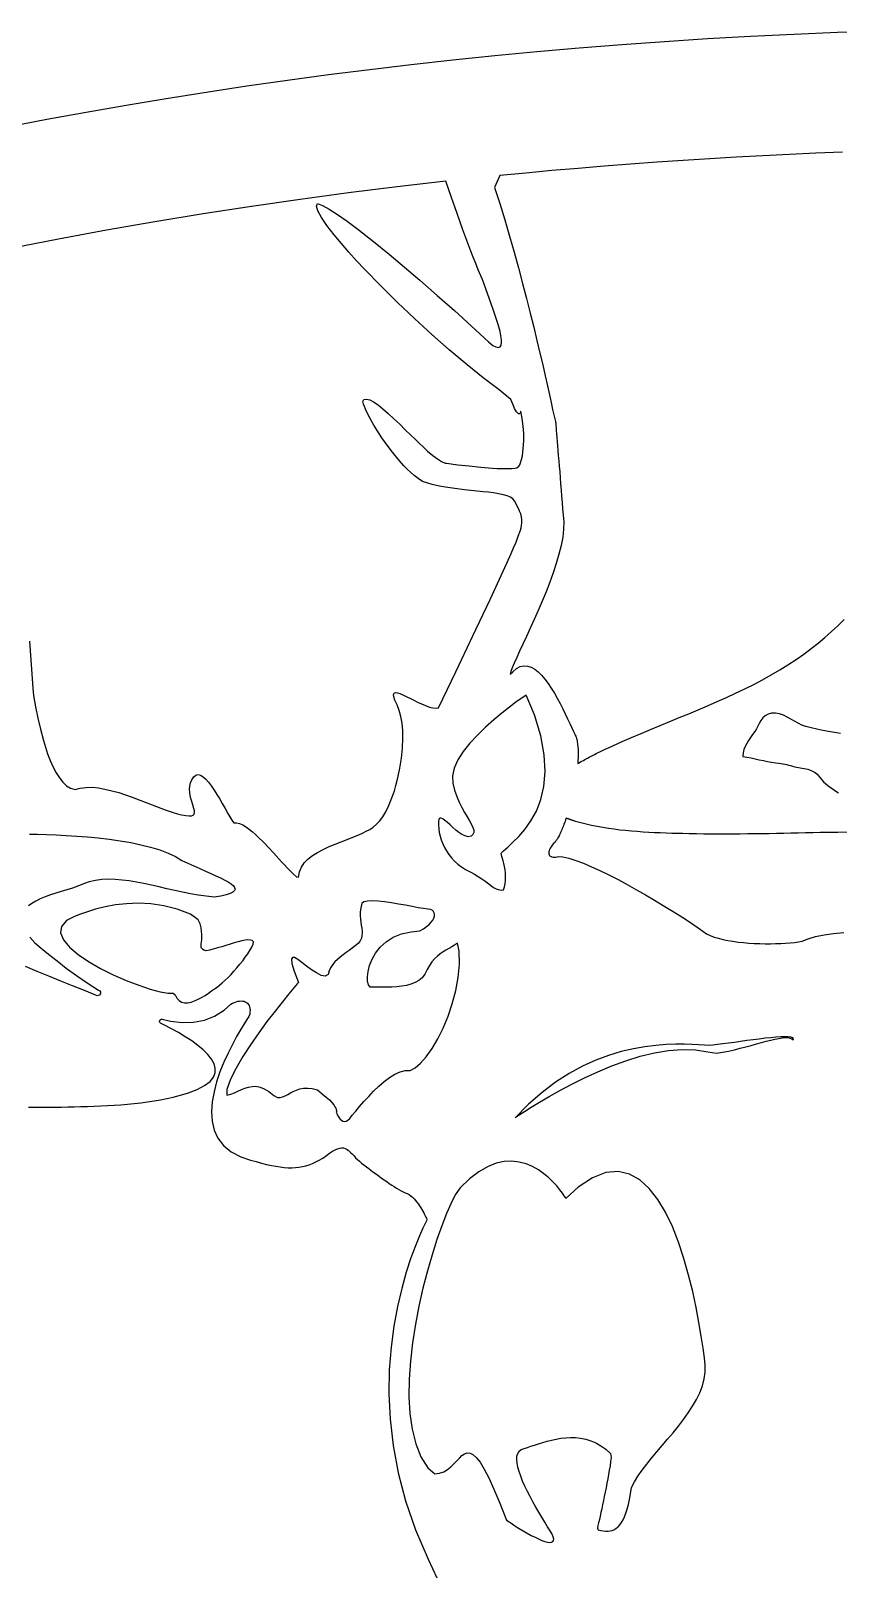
# Model space of a CAD drawing. Extents: x 0.2 to 24.2, y 0.4 to 12.4.
# Drawn here: x 7.88 to 11.24, y 5.97 to 12.38 of the extents above; entities that cross this region are included whole.
import ezdxf

# ---------------------------------------------------------------- set-up
doc = ezdxf.new("R2010")
doc.units = 0
doc.linetypes.add('0', pattern=[0])
doc.layers.add('1', color=7, linetype='0')

msp = doc.modelspace()

# ---------------------------------------------------------------- linework, layer by layer
at = {"layer": '1'}
for points in [[(7.781639, 11.982082), (7.944969, 12.013355), (8.109032, 12.043467), (8.274803, 12.072412), (8.441307, 12.100176), (8.609032, 12.126751), (8.777489, 12.15213), (8.947411, 12.176298), (9.118065, 12.199245), (9.289696, 12.220968), (9.462303, 12.241449), (9.636131, 12.260681), (9.810448, 12.278656), (9.985741, 12.295359), (10.162498, 12.310785), (10.339745, 12.324923), (10.517967, 12.337759), (10.696678, 12.349289), (10.876122, 12.359497), (11.056786, 12.368382), (11.238426, 12.375921), (11.420311, 12.382116)], [(11.259911, 11.876293), (11.148827, 11.87187), (11.037987, 11.866928), (10.927147, 11.861465), (10.816795, 11.855488), (10.706444, 11.848993), (10.596336, 11.84198), (10.486229, 11.83445), (10.37661, 11.826406), (10.266991, 11.817844), (10.15786, 11.808771), (10.048973, 11.799181), (9.940086, 11.789076), (9.831688, 11.778458), (9.810204, 11.729567), (9.831688, 11.661531), (9.85244, 11.593575), (9.872215, 11.52602), (9.891258, 11.459194), (9.909569, 11.393419), (9.926659, 11.329021), (9.94326, 11.266323), (9.958641, 11.20565), (9.973045, 11.147331), (9.986473, 11.091686), (9.998924, 11.03904), (10.010399, 10.989719), (10.020897, 10.944048), (10.030418, 10.902349), (10.038719, 10.86495), (10.045799, 10.832174), (10.051659, 10.804346), (10.056786, 10.781792), (10.060692, 10.764832), (10.063377, 10.753796), (10.064354, 10.749743), (10.064598, 10.747585), (10.064842, 10.742952), (10.065575, 10.735981), (10.066307, 10.726805), (10.067039, 10.715557), (10.06826, 10.702372), (10.069481, 10.687384), (10.070702, 10.670727), (10.072166, 10.652534), (10.073875, 10.632942), (10.07534, 10.612083), (10.077293, 10.590094), (10.079002, 10.567104), (10.0812, 10.543249), (10.082909, 10.518667), (10.085106, 10.49349), (10.087059, 10.467846), (10.0895, 10.441879), (10.091698, 10.415718), (10.093651, 10.389498), (10.096092, 10.36335), (10.098778, 10.33572), (10.097801, 10.305222), (10.094139, 10.272243), (10.087547, 10.237181), (10.07827, 10.200422), (10.067284, 10.162359), (10.054344, 10.123384), (10.040184, 10.083891), (10.024803, 10.044268), (10.00869, 10.004908), (9.992088, 9.9662), (9.975487, 9.928539), (9.958885, 9.892315), (9.94326, 9.857922), (9.928123, 9.825748), (9.914452, 9.796185), (9.902245, 9.769625), (9.891991, 9.746458), (9.883934, 9.727083), (9.878319, 9.711884), (9.875633, 9.701248), (9.885887, 9.71059), (9.901512, 9.723789), (9.916893, 9.731937), (9.932274, 9.735424), (9.947411, 9.734644), (9.962303, 9.729984), (9.977196, 9.72184), (9.9916, 9.7106), (10.006004, 9.696657), (10.019676, 9.680403), (10.033348, 9.66223), (10.046288, 9.642527), (10.058983, 9.621689), (10.07119, 9.600105), (10.082909, 9.578167), (10.093895, 9.556267), (10.104393, 9.534794), (10.114159, 9.514145), (10.122948, 9.494705), (10.131493, 9.476873), (10.139305, 9.461035), (10.144676, 9.450472), (10.146385, 9.446405), (10.148094, 9.442118), (10.149559, 9.437614), (10.151024, 9.432901), (10.152245, 9.42799), (10.153465, 9.422882), (10.154442, 9.417589), (10.155418, 9.412113), (10.156151, 9.406467), (10.156639, 9.400654), (10.157372, 9.39468), (10.157616, 9.388556), (10.15786, 9.382284), (10.158104, 9.375877), (10.158348, 9.369341), (10.158104, 9.362677), (10.158104, 9.3559), (10.157616, 9.349009), (10.157372, 9.342016), (10.156883, 9.33493), (10.156395, 9.327753), (10.162254, 9.331223), (10.168114, 9.334654), (10.173973, 9.338045), (10.180077, 9.341394), (10.185936, 9.3447), (10.191795, 9.34796), (10.197655, 9.351171), (10.203514, 9.354332), (10.209373, 9.357443), (10.215233, 9.360498), (10.221092, 9.363501), (10.226952, 9.366444), (10.232567, 9.369328), (10.238182, 9.37215), (10.243797, 9.374908), (10.249168, 9.377605), (10.254539, 9.380234), (10.260155, 9.382792), (10.265282, 9.385281), (10.270409, 9.387695), (10.275291, 9.390036), (10.302635, 9.402559), (10.341698, 9.419888), (10.38076, 9.436897), (10.420311, 9.45365), (10.459862, 9.470211), (10.499657, 9.486647), (10.539452, 9.503019), (10.579247, 9.519392), (10.618797, 9.535833), (10.658348, 9.552402), (10.697655, 9.569168), (10.736961, 9.586193), (10.77578, 9.603539), (10.81411, 9.621273), (10.851952, 9.63946), (10.889549, 9.658161), (10.92617, 9.677444), (10.962303, 9.697372), (10.997704, 9.718008), (11.032372, 9.739418), (11.066063, 9.761665), (11.098289, 9.784393), (11.128563, 9.806997), (11.15786, 9.830177), (11.18618, 9.853891), (11.213524, 9.878092), (11.240379, 9.902735), (11.266258, 9.927776)], [(7.871971, 9.838833), (7.886131, 9.642096), (7.889061, 9.611977), (7.897606, 9.564812), (7.907372, 9.517866), (7.918358, 9.471167), (7.930321, 9.424738), (7.938622, 9.396301), (7.948143, 9.368229), (7.958885, 9.34057), (7.970604, 9.313368), (7.983299, 9.289431), (7.996971, 9.268127), (8.01162, 9.249998), (8.027245, 9.235584), (8.043846, 9.225418), (8.062157, 9.220041), (8.084129, 9.225836), (8.108055, 9.228868), (8.133202, 9.229004), (8.159569, 9.226578), (8.186913, 9.221926), (8.215965, 9.214994), (8.24453, 9.206982), (8.27285, 9.197895), (8.300926, 9.18775), (8.437645, 9.135088), (8.454491, 9.129089), (8.471581, 9.123615), (8.48867, 9.11867), (8.506004, 9.114256), (8.524315, 9.111103), (8.537498, 9.110033), (8.547264, 9.110868), (8.553856, 9.113476), (8.558006, 9.11772), (8.559715, 9.123465), (8.559715, 9.130577), (8.557518, 9.140591), (8.555077, 9.150513), (8.552147, 9.16033), (8.548729, 9.170027), (8.545311, 9.181965), (8.542137, 9.194715), (8.540184, 9.207733), (8.539696, 9.220879), (8.540428, 9.234011), (8.543602, 9.247421), (8.548485, 9.260725), (8.556541, 9.272854), (8.565575, 9.279873), (8.575096, 9.281837), (8.58535, 9.279303), (8.596092, 9.272818), (8.607079, 9.262939), (8.618553, 9.250219), (8.63076, 9.233849), (8.642479, 9.217007), (8.653465, 9.19972), (8.663719, 9.182016), (8.675438, 9.161325), (8.687401, 9.140642), (8.69912, 9.11997), (8.711082, 9.099308), (8.718163, 9.088642), (8.72451, 9.081226), (8.735252, 9.081465), (8.747948, 9.078657), (8.761864, 9.072464), (8.776756, 9.063292), (8.789696, 9.053722), (8.802147, 9.043625), (8.81411, 9.033014), (8.825584, 9.02191), (8.847801, 8.99975), (8.869286, 8.977184), (8.89077, 8.954222), (8.911522, 8.93087), (8.922997, 8.918152), (8.934471, 8.90555), (8.94619, 8.893066), (8.957909, 8.880705), (8.971825, 8.86714), (8.984276, 8.855825), (8.993309, 8.854214), (8.996727, 8.876162), (9.005028, 8.895983), (9.016991, 8.913877), (9.032616, 8.93005), (9.05117, 8.9447), (9.072166, 8.958027), (9.096092, 8.970457), (9.120506, 8.981964), (9.145409, 8.992531), (9.170555, 9.00214), (9.245018, 9.031202), (9.260399, 9.038038), (9.275536, 9.045605), (9.290184, 9.053885), (9.304588, 9.062859), (9.318504, 9.074919), (9.3312, 9.088503), (9.343895, 9.1057), (9.35659, 9.126406), (9.368309, 9.1502), (9.377098, 9.171206), (9.385155, 9.192513), (9.392479, 9.214094), (9.399071, 9.235924), (9.407372, 9.267879), (9.415916, 9.308952), (9.422264, 9.350426), (9.426414, 9.392183), (9.428123, 9.434097), (9.427391, 9.465694), (9.424706, 9.49576), (9.419823, 9.523876), (9.412987, 9.549623), (9.403709, 9.57258), (9.394676, 9.591606), (9.389793, 9.605732), (9.388817, 9.615435), (9.391258, 9.621199), (9.396873, 9.62351), (9.405174, 9.622854), (9.415672, 9.619717), (9.430321, 9.61338), (9.444969, 9.606651), (9.459373, 9.599537), (9.473534, 9.592039), (9.489403, 9.583883), (9.50576, 9.576393), (9.522118, 9.569584), (9.538963, 9.563465), (9.553368, 9.559822), (9.566307, 9.558548), (9.575829, 9.559805), (9.648338, 9.709969), (9.720116, 9.860516), (9.791161, 10.01144), (9.861229, 10.162741), (9.879051, 10.203089), (9.889549, 10.226961), (9.899559, 10.251102), (9.908836, 10.275497), (9.917625, 10.300129), (9.920311, 10.310226), (9.922508, 10.319546), (9.923973, 10.331898), (9.923973, 10.344347), (9.922264, 10.35668), (9.91909, 10.368689), (9.914207, 10.380167), (9.910789, 10.387783), (9.892479, 10.423466), (9.885887, 10.431389), (9.876122, 10.437782), (9.863182, 10.443237), (9.847313, 10.447887), (9.826317, 10.452225), (9.805321, 10.455879), (9.784325, 10.458845), (9.763084, 10.461121), (9.723778, 10.464993), (9.684471, 10.46937), (9.645164, 10.474251), (9.606102, 10.479635), (9.587547, 10.482916), (9.568748, 10.486763), (9.550438, 10.491175), (9.532127, 10.496149), (9.510155, 10.50399), (9.491112, 10.516441), (9.475487, 10.528614), (9.460594, 10.541491), (9.44619, 10.55504), (9.432518, 10.569239), (9.40786, 10.596874), (9.384178, 10.625492), (9.361961, 10.655043), (9.340721, 10.685478), (9.323143, 10.711897), (9.306541, 10.738993), (9.291161, 10.766727), (9.276756, 10.795052), (9.272118, 10.805336), (9.267967, 10.815851), (9.264305, 10.826567), (9.261375, 10.837454), (9.265038, 10.845165), (9.276268, 10.847214), (9.28994, 10.843704), (9.306297, 10.83531), (9.324852, 10.822701), (9.345116, 10.806547), (9.366844, 10.787521), (9.39077, 10.764971), (9.414696, 10.742216), (9.438133, 10.719257), (9.461571, 10.6961), (9.478661, 10.679338), (9.495995, 10.662771), (9.513573, 10.646404), (9.531151, 10.630236), (9.552391, 10.612373), (9.571678, 10.59767), (9.589256, 10.586809), (9.604393, 10.580448), (9.609276, 10.579489), (9.657127, 10.573538), (9.704735, 10.568232), (9.752831, 10.56357), (9.800682, 10.559555), (9.820702, 10.558149), (9.840965, 10.557335), (9.860985, 10.557114), (9.881248, 10.557486), (9.894188, 10.558842), (9.902977, 10.561159), (9.911034, 10.567734), (9.914696, 10.57324), (9.918114, 10.580723), (9.922508, 10.595531), (9.925682, 10.610584), (9.928123, 10.62582), (9.929588, 10.641178), (9.931541, 10.672398), (9.931297, 10.703678), (9.929344, 10.734882), (9.92495, 10.765879), (9.918846, 10.796537), (9.918358, 10.795828), (9.916649, 10.78937), (9.915672, 10.787394), (9.913963, 10.785999), (9.91201, 10.785454), (9.909813, 10.785862), (9.906883, 10.787899), (9.901756, 10.794298), (9.897362, 10.801085), (9.893456, 10.808212), (9.890038, 10.815634), (9.877342, 10.845415), (9.828514, 10.884985), (9.762596, 10.935616), (9.69619, 10.989277), (9.621483, 11.052223), (9.548241, 11.116644), (9.476219, 11.18251), (9.405418, 11.2498), (9.336082, 11.318483), (9.267967, 11.388535), (9.235252, 11.423531), (9.20327, 11.45915), (9.171776, 11.495378), (9.141258, 11.532206), (9.111473, 11.571091), (9.088768, 11.604254), (9.074364, 11.630976), (9.068504, 11.650517), (9.072411, 11.661678), (9.092918, 11.654371), (9.120995, 11.639137), (9.155418, 11.616896), (9.195457, 11.588566), (9.239891, 11.555071), (9.305565, 11.503242), (9.370506, 11.450508), (9.434715, 11.396881), (9.498192, 11.342369), (9.570946, 11.279427), (9.642967, 11.215647), (9.714256, 11.151039), (9.784813, 11.085609), (9.802147, 11.070618), (9.815331, 11.064413), (9.82534, 11.062759), (9.832664, 11.065306), (9.837059, 11.071699), (9.839012, 11.081591), (9.838768, 11.094624), (9.836571, 11.110451), (9.832664, 11.128717), (9.824608, 11.157982), (9.815819, 11.187021), (9.806053, 11.215815), (9.795799, 11.244343), (9.759666, 11.344883), (9.753319, 11.36075), (9.742332, 11.386305), (9.73159, 11.41202), (9.721336, 11.437891), (9.711327, 11.463911), (9.702782, 11.485722), (9.678123, 11.552736), (9.653709, 11.619928), (9.630028, 11.68729), (9.60659, 11.754824), (9.403954, 11.731485), (9.201561, 11.706192), (8.999657, 11.678944), (8.797752, 11.649744), (8.596092, 11.618595), (8.39492, 11.585501), (8.193993, 11.550463), (7.993553, 11.513487), (7.793358, 11.474573)], [(11.250877, 9.453253), (11.226463, 9.457159), (11.201561, 9.461378), (11.177147, 9.466002), (11.152977, 9.471107), (11.129295, 9.476788), (11.106346, 9.48313), (11.090721, 9.488714), (11.07534, 9.496067), (11.059959, 9.504492), (11.044579, 9.513287), (11.028954, 9.521749), (11.013329, 9.529184), (10.997215, 9.534889), (10.980858, 9.538164), (10.963768, 9.538206), (10.94912, 9.534374), (10.937401, 9.527359), (10.927391, 9.517963), (10.919334, 9.506989), (10.912498, 9.495241), (10.906639, 9.483524), (10.900536, 9.472639), (10.893944, 9.461893), (10.884911, 9.449186), (10.876366, 9.436823), (10.868065, 9.424595), (10.860497, 9.412287), (10.853905, 9.399691), (10.848778, 9.386597), (10.84536, 9.372791), (10.843651, 9.35807), (10.860985, 9.355307), (10.878319, 9.351891), (10.895653, 9.348059), (10.912743, 9.344053), (10.929832, 9.340111), (10.946922, 9.336472), (10.964256, 9.33338), (10.98159, 9.331064), (10.994041, 9.329878), (11.003319, 9.328732), (11.011864, 9.327347), (11.019676, 9.325726), (11.027245, 9.323866), (11.034813, 9.321766), (11.04287, 9.319429), (11.051659, 9.316854), (11.060448, 9.314291), (11.06826, 9.312452), (11.075829, 9.310968), (11.083641, 9.309702), (11.091454, 9.308523), (11.099266, 9.307287), (11.107079, 9.305866), (11.114647, 9.304119), (11.122215, 9.301914), (11.134911, 9.29649), (11.14492, 9.290243), (11.153221, 9.283335), (11.160301, 9.275928), (11.166649, 9.268181), (11.172997, 9.260258), (11.180077, 9.252314), (11.188133, 9.244514), (11.198387, 9.23662), (11.208885, 9.228704), (11.220116, 9.220972), (11.23159, 9.213482), (11.243309, 9.206291)], [(11.288475, 9.041649), (11.239403, 9.041254), (11.19619, 9.040602), (11.165916, 9.040043), (11.135643, 9.039452), (11.10537, 9.038839), (11.075096, 9.038216), (11.044823, 9.037594), (11.014549, 9.036983), (10.984276, 9.036398), (10.954002, 9.035847), (10.923729, 9.035343), (10.893456, 9.034897), (10.863426, 9.034519), (10.833153, 9.034218), (10.802879, 9.034014), (10.772606, 9.033911), (10.742332, 9.033918), (10.712059, 9.034052), (10.681541, 9.034323), (10.651268, 9.034744), (10.620995, 9.035324), (10.594872, 9.035952), (10.571678, 9.036562), (10.547997, 9.037237), (10.524315, 9.038006), (10.500389, 9.038897), (10.476463, 9.03994), (10.452293, 9.041164), (10.428368, 9.042603), (10.404198, 9.044281), (10.380028, 9.046234), (10.355858, 9.048487), (10.332176, 9.051071), (10.308006, 9.054018), (10.284325, 9.057356), (10.260643, 9.061113), (10.237694, 9.065319), (10.2145, 9.070011), (10.191795, 9.075209), (10.16909, 9.080946), (10.146873, 9.087255), (10.141747, 9.088848), (10.139793, 9.089476), (10.138084, 9.090103), (10.136131, 9.090731), (10.134178, 9.09136), (10.132225, 9.091988), (10.130516, 9.092617), (10.128807, 9.093245), (10.126854, 9.093872), (10.125145, 9.0945), (10.123436, 9.095129), (10.121483, 9.095757), (10.120018, 9.096384), (10.118309, 9.097013), (10.116356, 9.097639), (10.114891, 9.098269), (10.112938, 9.098898), (10.111717, 9.099525), (10.109764, 9.100153), (10.108055, 9.100084), (10.105858, 9.093462), (10.103661, 9.086975), (10.101463, 9.080633), (10.099022, 9.074444), (10.096825, 9.068415), (10.094383, 9.062551), (10.092186, 9.056868), (10.089989, 9.051365), (10.087547, 9.046057), (10.08535, 9.040949), (10.083153, 9.036049), (10.080711, 9.031366), (10.078514, 9.026911), (10.076317, 9.022684), (10.07412, 9.0187), (10.071922, 9.014965), (10.069969, 9.011486), (10.068016, 9.008274), (10.065819, 9.005333), (10.061913, 9.001112), (10.055565, 8.994257), (10.050194, 8.987675), (10.045555, 8.981388), (10.042137, 8.97542), (10.039452, 8.969797), (10.037498, 8.96454), (10.036278, 8.959677), (10.036034, 8.955227), (10.036522, 8.951221), (10.037743, 8.947678), (10.039452, 8.944624), (10.042137, 8.942081), (10.045311, 8.940075), (10.049217, 8.938635), (10.053856, 8.937777), (10.058739, 8.937531), (10.064598, 8.937916), (10.070702, 8.938957), (10.077538, 8.940683), (10.093895, 8.939491), (10.11953, 8.933405), (10.148338, 8.924273), (10.179832, 8.91242), (10.213768, 8.898172), (10.249168, 8.881855), (10.286278, 8.863794), (10.324364, 8.844315), (10.362694, 8.823742), (10.401268, 8.802401), (10.439354, 8.780617), (10.476463, 8.758717), (10.51284, 8.737026), (10.547264, 8.71587), (10.579491, 8.695574), (10.609032, 8.67646), (10.635643, 8.658857), (10.658836, 8.643091), (10.677879, 8.629486), (10.69326, 8.61837), (10.707664, 8.611258), (10.724266, 8.605186), (10.742332, 8.599783), (10.761375, 8.595018), (10.781639, 8.590874), (10.802391, 8.587324), (10.824364, 8.584345), (10.846581, 8.581911), (10.869041, 8.58), (10.891747, 8.578588), (10.914452, 8.577652), (10.937157, 8.577166), (10.959373, 8.577105), (10.980858, 8.57745), (11.002342, 8.578175), (11.022362, 8.579254), (11.041405, 8.580664), (11.059227, 8.582378), (11.075829, 8.584381), (11.091698, 8.5877), (11.116844, 8.598234), (11.147362, 8.606995), (11.182518, 8.61409), (11.221825, 8.619631), (11.264793, 8.623722)], [(7.872704, 9.033766), (7.906395, 9.033155), (7.94326, 9.032152), (7.983299, 9.030668), (8.025291, 9.028606), (8.069237, 9.025866), (8.113914, 9.022358), (8.159325, 9.017986), (8.204979, 9.012653), (8.250145, 9.006268), (8.294334, 8.998732), (8.336815, 8.989948), (8.377342, 8.979824), (8.415184, 8.968266), (8.450096, 8.955173), (8.480858, 8.940456), (8.507713, 8.924616), (8.532616, 8.91272), (8.557762, 8.901325), (8.582176, 8.890421), (8.605614, 8.87999), (8.628319, 8.870014), (8.649315, 8.860487), (8.668602, 8.851387), (8.685692, 8.842705), (8.700829, 8.834425), (8.712791, 8.82653), (8.721825, 8.81901), (8.727196, 8.811852), (8.728905, 8.805035), (8.726707, 8.79855), (8.719627, 8.792381), (8.708153, 8.786514), (8.691551, 8.780935), (8.669334, 8.775629), (8.641258, 8.77179), (8.608788, 8.775251), (8.575829, 8.779968), (8.543114, 8.785698), (8.510399, 8.792196), (8.477684, 8.799217), (8.444969, 8.806519), (8.412987, 8.813852), (8.38076, 8.820972), (8.349266, 8.827639), (8.318016, 8.833603), (8.287743, 8.838623), (8.257957, 8.842451), (8.228905, 8.844845), (8.200584, 8.845558), (8.173241, 8.844345), (8.146873, 8.840965), (8.121727, 8.835169), (8.097557, 8.826714), (8.074608, 8.816406), (8.051659, 8.809196), (8.028465, 8.802105), (8.004784, 8.795008), (7.981834, 8.787781), (7.959618, 8.780302), (7.937889, 8.772449), (7.917625, 8.764099), (7.899071, 8.755129), (7.882469, 8.745419), (7.867821, 8.73484)], [(7.874413, 8.604301), (7.895409, 8.58152), (7.921532, 8.559122), (7.952293, 8.533527), (7.98745, 8.50548), (8.02578, 8.475731), (8.067772, 8.445028), (8.11245, 8.41412), (8.159569, 8.383759), (8.165184, 8.380533), (8.16787, 8.376291), (8.168358, 8.371347), (8.166893, 8.366575), (8.163719, 8.362823), (8.159081, 8.360752), (8.154442, 8.360512), (8.151268, 8.361824), (8.101707, 8.38175), (8.052147, 8.401628), (8.002586, 8.42156), (7.953514, 8.441643), (7.904442, 8.461964), (7.855858, 8.482626)], [(7.868309, 7.895395), (7.903221, 7.895411), (7.938133, 7.895594), (7.973045, 7.895964), (8.005516, 7.896463), (8.032372, 7.896931), (8.059227, 7.897457), (8.086571, 7.898088), (8.114403, 7.898861), (8.142235, 7.899803), (8.169823, 7.900959), (8.197655, 7.902355), (8.225731, 7.904037), (8.253563, 7.906036), (8.281395, 7.908388), (8.308983, 7.911135), (8.336571, 7.914305), (8.363914, 7.917938), (8.391258, 7.922068), (8.418114, 7.926735), (8.444725, 7.931973), (8.470848, 7.937817), (8.496727, 7.944304), (8.530418, 7.954142), (8.57119, 7.969381), (8.602196, 7.985643), (8.624657, 8.002777), (8.639061, 8.020639), (8.646385, 8.039078), (8.646629, 8.057949), (8.641258, 8.077099), (8.630516, 8.09639), (8.615135, 8.115664), (8.595848, 8.134779), (8.573387, 8.153587), (8.548241, 8.171938), (8.521141, 8.189686), (8.492821, 8.20668), (8.464256, 8.222778), (8.435448, 8.237829), (8.418846, 8.246176), (8.415916, 8.249119), (8.414696, 8.253044), (8.415184, 8.257145), (8.417381, 8.260584), (8.421043, 8.262653), (8.425194, 8.262857), (8.46035, 8.254913), (8.509178, 8.249317), (8.556297, 8.250254), (8.601463, 8.258469), (8.643944, 8.274715), (8.68325, 8.29974), (8.711571, 8.32485), (8.718895, 8.329098), (8.726463, 8.332577), (8.733788, 8.335283), (8.740868, 8.337219), (8.747704, 8.338387), (8.754051, 8.338781), (8.760399, 8.338406), (8.766258, 8.337261), (8.771385, 8.335344), (8.776024, 8.332657), (8.780418, 8.329199), (8.784081, 8.32497), (8.78701, 8.319973), (8.789452, 8.314203), (8.790672, 8.307663), (8.791405, 8.300352), (8.791161, 8.292271), (8.78994, 8.283419), (8.786278, 8.274273), (8.778221, 8.261538), (8.766258, 8.242807), (8.751854, 8.218769), (8.735008, 8.190109), (8.717674, 8.157515), (8.699608, 8.121677), (8.682274, 8.083279), (8.666161, 8.043013), (8.652245, 8.001562), (8.641258, 7.959618), (8.633934, 7.917864), (8.631004, 7.876993), (8.63369, 7.83769), (8.642235, 7.80064), (8.657616, 7.766535), (8.680809, 7.736061), (8.712547, 7.709906), (8.753319, 7.688755), (8.793358, 7.6756), (8.817039, 7.668873), (8.8395, 7.662888), (8.860497, 7.657665), (8.880272, 7.653231), (8.899071, 7.649593), (8.916893, 7.646782), (8.933739, 7.644808), (8.950096, 7.643694), (8.965721, 7.643459), (8.980858, 7.644123), (8.995262, 7.6457), (9.009666, 7.648218), (9.023827, 7.65169), (9.037743, 7.656136), (9.051659, 7.661572), (9.065575, 7.668024), (9.079979, 7.675507), (9.094383, 7.68404), (9.109276, 7.694401), (9.122704, 7.70462), (9.135155, 7.7127), (9.146141, 7.718777), (9.155907, 7.722992), (9.16494, 7.725479), (9.172997, 7.726377), (9.180321, 7.725817), (9.187401, 7.72394), (9.193748, 7.720881), (9.199852, 7.716778), (9.205956, 7.711765), (9.211815, 7.70598), (9.218163, 7.699562), (9.22451, 7.692642), (9.231346, 7.68536), (9.23867, 7.677853), (9.246727, 7.670256), (9.25576, 7.662704), (9.265526, 7.655308), (9.276024, 7.647779), (9.286278, 7.640068), (9.296532, 7.632223), (9.307274, 7.624304), (9.318016, 7.616364), (9.328758, 7.608458), (9.3395, 7.600643), (9.350243, 7.592974), (9.360985, 7.585503), (9.371239, 7.578283), (9.381737, 7.571375), (9.391747, 7.564829), (9.401756, 7.558704), (9.411278, 7.553053), (9.420799, 7.54793), (9.429588, 7.543388), (9.438133, 7.539488), (9.44619, 7.53628), (9.453758, 7.532463), (9.460838, 7.526897), (9.467918, 7.52071), (9.47451, 7.514017), (9.480858, 7.506918), (9.486717, 7.499531), (9.492577, 7.491968), (9.497948, 7.484325), (9.502831, 7.476725), (9.507225, 7.469273), (9.51162, 7.462076), (9.515282, 7.455246), (9.518456, 7.448891), (9.521385, 7.443121), (9.523827, 7.438047), (9.526024, 7.433779), (9.527489, 7.430424), (9.528465, 7.428091), (9.528954, 7.426891), (9.528221, 7.425169), (9.522118, 7.413767), (9.511375, 7.391783), (9.497215, 7.35972), (9.480125, 7.318085), (9.461327, 7.26738), (9.441795, 7.208111), (9.422997, 7.140778), (9.405418, 7.065886), (9.390282, 6.98394), (9.378563, 6.895443), (9.371483, 6.800901), (9.370018, 6.700813), (9.374901, 6.59569), (9.387108, 6.486027), (9.408348, 6.372335), (9.43911, 6.255116), (9.480614, 6.134872), (9.533592, 6.012108), (9.568993, 5.934635)]]:
    msp.add_lwpolyline(points, dxfattribs=at)
for points in [[(9.836327, 8.952927), (9.847557, 8.964705), (9.864891, 8.980213), (9.88662, 8.999922), (9.911034, 9.0243), (9.936668, 9.053818), (9.961327, 9.088942), (9.984032, 9.130144), (10.002342, 9.177891), (10.015282, 9.232653), (10.020653, 9.294903), (10.016991, 9.365105), (10.002831, 9.443727), (9.976219, 9.531246), (9.942284, 9.613626), (9.935936, 9.609381), (9.921043, 9.599041), (9.899071, 9.583282), (9.871971, 9.562788), (9.840721, 9.538229), (9.806786, 9.510286), (9.772362, 9.479641), (9.73867, 9.44696), (9.707176, 9.412933), (9.679344, 9.378227), (9.656883, 9.343527), (9.641258, 9.309505), (9.634178, 9.276842), (9.63662, 9.246197), (9.6437, 9.217754), (9.652489, 9.19142), (9.662743, 9.167137), (9.673485, 9.144857), (9.684471, 9.124523), (9.695213, 9.106087), (9.704979, 9.089493), (9.71328, 9.074686), (9.719383, 9.061617), (9.723045, 9.05023), (9.723289, 9.040478), (9.719872, 9.032303), (9.712303, 9.025654), (9.70034, 9.022875), (9.687401, 9.026237), (9.674217, 9.032545), (9.661278, 9.041065), (9.648338, 9.051065), (9.636131, 9.061811), (9.624413, 9.072571), (9.613426, 9.082609), (9.603416, 9.091194), (9.594872, 9.097591), (9.587547, 9.101067), (9.581932, 9.100889), (9.577782, 9.096325), (9.575829, 9.086637), (9.576073, 9.072075), (9.577293, 9.056681), (9.579491, 9.041088), (9.583153, 9.0254), (9.587791, 9.009724), (9.593895, 8.994165), (9.600975, 8.978828), (9.60952, 8.96382), (9.61953, 8.949245), (9.63076, 8.935209), (9.642967, 8.921822), (9.656883, 8.909182), (9.67202, 8.8974), (9.68911, 8.886581), (9.708153, 8.876499), (9.726219, 8.866545), (9.742088, 8.856823), (9.756493, 8.847464), (9.769432, 8.838598), (9.780907, 8.830355), (9.791161, 8.822863), (9.800682, 8.816254), (9.808983, 8.810654), (9.817039, 8.806198), (9.824852, 8.803013), (9.832176, 8.801228), (9.839256, 8.80097), (9.846825, 8.802378), (9.851707, 8.81377), (9.854393, 8.827438), (9.855858, 8.841669), (9.856102, 8.856174), (9.855125, 8.870668), (9.853661, 8.884859), (9.851463, 8.898457), (9.848534, 8.911179), (9.845604, 8.922735), (9.842918, 8.932837), (9.840233, 8.941193), (9.83828, 8.947521), (9.836815, 8.951527)], [(8.60659, 8.547783), (8.598289, 8.550482), (8.592674, 8.553915), (8.589256, 8.558153), (8.587547, 8.563265), (8.587059, 8.569315), (8.587547, 8.576372), (8.588768, 8.584505), (8.589989, 8.593781), (8.590721, 8.604267), (8.590965, 8.616034), (8.589745, 8.629147), (8.587303, 8.643673), (8.582909, 8.659681), (8.575829, 8.677238), (8.543358, 8.700003), (8.48745, 8.720991), (8.432274, 8.735003), (8.378563, 8.742907), (8.326561, 8.745571), (8.277, 8.74386), (8.23037, 8.738646), (8.187401, 8.730797), (8.148094, 8.721174), (8.113914, 8.710655), (8.084373, 8.700102), (8.060692, 8.690378), (8.04287, 8.682364), (8.031883, 8.676916), (8.027977, 8.674908), (8.006004, 8.649582), (8.002342, 8.621975), (8.014061, 8.592798), (8.038963, 8.562757), (8.074852, 8.532562), (8.118797, 8.502922), (8.168358, 8.474543), (8.221336, 8.448135), (8.275291, 8.424406), (8.327538, 8.404066), (8.375633, 8.387823), (8.417381, 8.376385), (8.450096, 8.370461), (8.471092, 8.37076), (8.479149, 8.364521), (8.486473, 8.350128), (8.495506, 8.340034), (8.506248, 8.333801), (8.518211, 8.331001), (8.531639, 8.3312), (8.545555, 8.333963), (8.560204, 8.338861), (8.575096, 8.345461), (8.589745, 8.353327), (8.604393, 8.36203), (8.618309, 8.371136), (8.631248, 8.380211), (8.643211, 8.388824), (8.653954, 8.396542), (8.664207, 8.404547), (8.675438, 8.414036), (8.687157, 8.424824), (8.699608, 8.436722), (8.712059, 8.449547), (8.72451, 8.46311), (8.736961, 8.477226), (8.749168, 8.491711), (8.760643, 8.506372), (8.771385, 8.521027), (8.781883, 8.535486), (8.790672, 8.549568), (8.798485, 8.563087), (8.804588, 8.57585), (8.805809, 8.585199), (8.800438, 8.589964), (8.792625, 8.592485), (8.782372, 8.59304), (8.770409, 8.5919), (8.756493, 8.589342), (8.7416, 8.58564), (8.725243, 8.581068), (8.708153, 8.575901), (8.690819, 8.570414), (8.673241, 8.56488), (8.655663, 8.559576), (8.638329, 8.554775), (8.621971, 8.550751)], [(9.071678, 7.96763), (9.092186, 7.952078), (9.108788, 7.938189), (9.121971, 7.925888), (9.132225, 7.91511), (9.139793, 7.905787), (9.145164, 7.897846), (9.148582, 7.891228), (9.150536, 7.885853), (9.151024, 7.881662), (9.151268, 7.878586), (9.151024, 7.876553), (9.150291, 7.875498), (9.150291, 7.87516), (9.151024, 7.873203), (9.152489, 7.869377), (9.15493, 7.864225), (9.158104, 7.858301), (9.16201, 7.852148), (9.166649, 7.846317), (9.17202, 7.841358), (9.177635, 7.837814), (9.184227, 7.836239), (9.191307, 7.837177), (9.198631, 7.841177), (9.206444, 7.848787), (9.21743, 7.862043), (9.23159, 7.879198), (9.247948, 7.898588), (9.266014, 7.919455), (9.285545, 7.941046), (9.306297, 7.962605), (9.327782, 7.983381), (9.349998, 8.002615), (9.372459, 8.019558), (9.394676, 8.033449), (9.416405, 8.043535), (9.437645, 8.049065), (9.458153, 8.049278), (9.478905, 8.059498), (9.50161, 8.078718), (9.525291, 8.10594), (9.549461, 8.140171), (9.573143, 8.18041), (9.59536, 8.225664), (9.616112, 8.274937), (9.63369, 8.327227), (9.648094, 8.38154), (9.658348, 8.436882), (9.663475, 8.49225), (9.662987, 8.546654), (9.655174, 8.579241), (9.643456, 8.571743), (9.631737, 8.564672), (9.619774, 8.557726), (9.607567, 8.550596), (9.59536, 8.542976), (9.583397, 8.534563), (9.571678, 8.525047), (9.560204, 8.514124), (9.549217, 8.501484), (9.538475, 8.486828), (9.528954, 8.469845), (9.51992, 8.45023), (9.50869, 8.434477), (9.494774, 8.423618), (9.478905, 8.414953), (9.461327, 8.408243), (9.442528, 8.403248), (9.422752, 8.399734), (9.402489, 8.397459), (9.381981, 8.396187), (9.361961, 8.395683), (9.342674, 8.395704), (9.32412, 8.396011), (9.307274, 8.39637), (9.292137, 8.396544), (9.285301, 8.405357), (9.281151, 8.419928), (9.280418, 8.439095), (9.283104, 8.461695), (9.289207, 8.486567), (9.29995, 8.512548), (9.314598, 8.538479), (9.333885, 8.5632), (9.358055, 8.585545), (9.387596, 8.604355), (9.422264, 8.618469), (9.463036, 8.626724), (9.49868, 8.631168), (9.513817, 8.639721), (9.526512, 8.648527), (9.537254, 8.657448), (9.545799, 8.666346), (9.552391, 8.675083), (9.556541, 8.683519), (9.559471, 8.691521), (9.559959, 8.698942), (9.558495, 8.70565), (9.555321, 8.711504), (9.550194, 8.71637), (9.543358, 8.7201), (9.531883, 8.721535), (9.514305, 8.723766), (9.492088, 8.727438), (9.466454, 8.7321), (9.438622, 8.737305), (9.409569, 8.742601), (9.380272, 8.747541), (9.351707, 8.751675), (9.324852, 8.754549), (9.300926, 8.755722), (9.281151, 8.754736), (9.266014, 8.751146), (9.257225, 8.744499), (9.252831, 8.726084), (9.250633, 8.709236), (9.250145, 8.693783), (9.251122, 8.679554), (9.252586, 8.666378), (9.254784, 8.654081), (9.256737, 8.64249), (9.258202, 8.631437), (9.258934, 8.620747), (9.257713, 8.610249), (9.255272, 8.599773), (9.249901, 8.589146), (9.241356, 8.578318), (9.229393, 8.568085), (9.217186, 8.55842), (9.204491, 8.54912), (9.191795, 8.539982), (9.1791, 8.530804), (9.166893, 8.521385), (9.155418, 8.51152), (9.144676, 8.501011), (9.135155, 8.489651), (9.127098, 8.47724), (9.12075, 8.463573), (9.116356, 8.448452), (9.104881, 8.441389), (9.087303, 8.445351), (9.067772, 8.455194), (9.047264, 8.468826), (9.027, 8.484144), (9.007713, 8.499058), (8.991112, 8.511463), (8.977196, 8.519266), (8.967674, 8.520369), (8.963524, 8.512674), (8.965721, 8.494083), (8.975243, 8.462505), (8.993065, 8.415836), (8.988182, 8.410093), (8.974266, 8.393824), (8.953026, 8.368477), (8.926414, 8.335493), (8.895409, 8.296316), (8.861717, 8.252396), (8.827293, 8.20517), (8.793114, 8.156086), (8.761375, 8.106586), (8.733543, 8.058121), (8.710594, 8.012127), (8.694969, 7.970051), (8.694725, 7.945915), (8.710838, 7.950277), (8.726219, 7.956062), (8.741112, 7.962595), (8.755516, 7.969202), (8.770164, 7.97521), (8.785057, 7.979946), (8.79995, 7.982737), (8.816063, 7.982908), (8.832909, 7.97979), (8.850731, 7.972704), (8.870018, 7.960979), (8.891014, 7.943943), (8.905663, 7.93585), (8.916405, 7.936451), (8.926903, 7.939289), (8.937401, 7.943804), (8.948143, 7.949438), (8.959618, 7.955631), (8.971581, 7.961821), (8.98452, 7.967455), (8.99868, 7.971966), (9.014061, 7.974798), (9.031639, 7.975393), (9.050438, 7.973192)], [(9.895409, 7.852219), (9.900047, 7.855335), (9.912987, 7.864147), (9.934227, 7.877857), (9.962059, 7.895658), (9.996727, 7.916756), (10.03701, 7.940342), (10.082176, 7.965618), (10.131737, 7.991783), (10.184471, 8.018034), (10.240135, 8.043571), (10.297997, 8.067593), (10.357079, 8.089296), (10.416649, 8.10788), (10.475975, 8.122545), (10.534569, 8.132486), (10.591698, 8.136902), (10.646385, 8.134996), (10.697899, 8.125963), (10.735008, 8.120495), (10.759911, 8.124977), (10.784569, 8.130058), (10.808983, 8.135597), (10.832909, 8.141453), (10.856346, 8.147478), (10.879051, 8.153534), (10.90078, 8.159475), (10.921776, 8.165159), (10.941795, 8.170444), (10.960594, 8.175186), (10.978172, 8.179239), (10.993797, 8.182467), (11.008446, 8.184719), (11.021385, 8.185858), (11.032372, 8.185741), (11.041649, 8.184219), (11.048729, 8.181154), (11.053856, 8.176403), (11.055321, 8.181351), (11.052147, 8.184984), (11.044823, 8.187412), (11.033592, 8.188747), (11.019432, 8.189098), (11.002098, 8.188574), (10.982323, 8.187288), (10.960594, 8.185349), (10.937157, 8.182867), (10.912498, 8.179951), (10.886864, 8.176716), (10.860985, 8.173267), (10.834862, 8.16972), (10.809715, 8.166178), (10.784813, 8.162758), (10.761131, 8.159569), (10.739403, 8.156717), (10.719872, 8.154318), (10.703514, 8.153463), (10.684715, 8.154421), (10.661278, 8.155874), (10.633202, 8.157339), (10.600975, 8.158335), (10.564598, 8.158375), (10.525047, 8.156977), (10.482079, 8.15366), (10.43618, 8.147938), (10.388084, 8.139332), (10.337547, 8.127352), (10.285301, 8.111521), (10.231346, 8.091351), (10.176414, 8.066364), (10.120506, 8.036074), (10.064354, 7.999996), (10.007713, 7.957651), (9.951073, 7.908552)], [(10.380028, 6.310194), (10.392479, 6.333797), (10.407372, 6.357924), (10.424706, 6.38254), (10.443748, 6.407623), (10.464256, 6.43314), (10.485985, 6.459066), (10.508202, 6.485371), (10.530907, 6.512028), (10.553368, 6.539005), (10.575584, 6.566278), (10.596581, 6.593819), (10.616356, 6.621593), (10.634911, 6.64958), (10.651024, 6.677748), (10.66494, 6.706068), (10.675926, 6.734514), (10.683495, 6.763058), (10.687645, 6.791664), (10.687645, 6.820314), (10.684471, 6.851072), (10.678856, 6.89168), (10.671288, 6.941351), (10.661522, 6.998363), (10.649803, 7.060995), (10.635399, 7.127518), (10.618553, 7.196209), (10.599022, 7.265343), (10.576317, 7.333199), (10.550926, 7.39805), (10.522362, 7.458172), (10.490135, 7.511841), (10.454491, 7.557329), (10.415184, 7.592918), (10.372459, 7.61688), (10.325096, 7.627489), (10.274071, 7.623026), (10.218651, 7.601763), (10.158836, 7.561974), (10.107567, 7.515736), (10.10537, 7.519138), (10.100487, 7.526794), (10.092674, 7.53793), (10.082176, 7.551773), (10.068993, 7.567553), (10.053368, 7.584497), (10.035545, 7.60183), (10.015282, 7.618782), (9.992577, 7.634583), (9.967918, 7.648455), (9.941307, 7.65963), (9.912743, 7.667332), (9.882469, 7.670794), (9.850243, 7.669241), (9.816307, 7.6619), (9.781151, 7.647997), (9.744286, 7.626764), (9.705956, 7.597427), (9.666893, 7.559212), (9.646385, 7.52997), (9.629051, 7.495687), (9.610008, 7.452665), (9.590233, 7.401907), (9.569969, 7.344412), (9.549706, 7.281179), (9.530174, 7.213213), (9.51162, 7.141512), (9.494774, 7.067078), (9.480125, 6.99091), (9.467918, 6.914009), (9.459373, 6.837378), (9.454247, 6.762016), (9.453514, 6.688925), (9.457176, 6.619102), (9.466942, 6.553558), (9.481834, 6.493279), (9.503319, 6.439276), (9.531639, 6.39255), (9.560936, 6.368095), (9.580711, 6.37052), (9.598045, 6.376812), (9.61367, 6.386042), (9.627586, 6.397282), (9.640282, 6.409601), (9.652245, 6.422073), (9.663231, 6.433765), (9.674217, 6.44375), (9.684959, 6.451096), (9.695946, 6.454878), (9.707664, 6.454166), (9.720116, 6.448029), (9.734032, 6.435537), (9.749413, 6.415768), (9.766502, 6.387783), (9.785789, 6.350658), (9.807518, 6.303463), (9.832176, 6.24527), (9.859764, 6.175148), (9.877098, 6.163275), (9.894432, 6.15172), (9.91201, 6.140612), (9.929344, 6.130081), (9.946434, 6.120258), (9.962791, 6.111275), (9.978661, 6.103256), (9.993553, 6.09634), (10.007225, 6.090651), (10.01992, 6.086319), (10.030663, 6.083477), (10.03994, 6.082254), (10.047508, 6.082781), (10.052879, 6.085188), (10.055809, 6.089605), (10.056541, 6.096163), (10.054344, 6.10499), (10.049461, 6.116219), (10.041649, 6.129974), (10.030663, 6.147215), (10.018944, 6.166454), (10.006737, 6.186647), (9.994286, 6.207588), (9.982079, 6.229067), (9.969872, 6.250874), (9.957909, 6.272797), (9.946678, 6.294632), (9.93618, 6.31617), (9.926903, 6.337196), (9.918846, 6.357506), (9.91201, 6.37689), (9.906883, 6.395134), (9.903465, 6.412037), (9.902245, 6.427382), (9.903221, 6.440964), (9.906639, 6.452572), (9.912498, 6.462), (9.921043, 6.469036), (9.93325, 6.473536), (9.946678, 6.477684), (9.961327, 6.482489), (9.976952, 6.48773), (9.993553, 6.493193), (10.010887, 6.498655), (10.028709, 6.503902), (10.047508, 6.508715), (10.066551, 6.512875), (10.086327, 6.516167), (10.10659, 6.518368), (10.126854, 6.519264), (10.147606, 6.518635), (10.168602, 6.516264), (10.189598, 6.511932), (10.210594, 6.505423), (10.231346, 6.496515), (10.252342, 6.484995), (10.273094, 6.470642), (10.293114, 6.453239), (10.295799, 6.436235), (10.293358, 6.419237), (10.290916, 6.401709), (10.287987, 6.383762), (10.284813, 6.365513), (10.281639, 6.347073), (10.278221, 6.328556), (10.274559, 6.31008), (10.270897, 6.291754), (10.267235, 6.273693), (10.263573, 6.256014), (10.259911, 6.238827), (10.256248, 6.222244), (10.253075, 6.206385), (10.249657, 6.19136), (10.246483, 6.177284), (10.243553, 6.164268), (10.240868, 6.15243), (10.23867, 6.14188), (10.242088, 6.13485), (10.252831, 6.131981), (10.263084, 6.129969), (10.27285, 6.128899), (10.282616, 6.128857), (10.291649, 6.12993), (10.300438, 6.132204), (10.308983, 6.135765), (10.316795, 6.140699), (10.324364, 6.147095), (10.331688, 6.155031), (10.338768, 6.1646), (10.345116, 6.175884), (10.351219, 6.188972), (10.357079, 6.203953), (10.36245, 6.220907), (10.367332, 6.239922), (10.371971, 6.261084), (10.376122, 6.284479)]]:
    msp.add_lwpolyline(points, close=True, dxfattribs=at)

doc.saveas('drawing.dxf')
